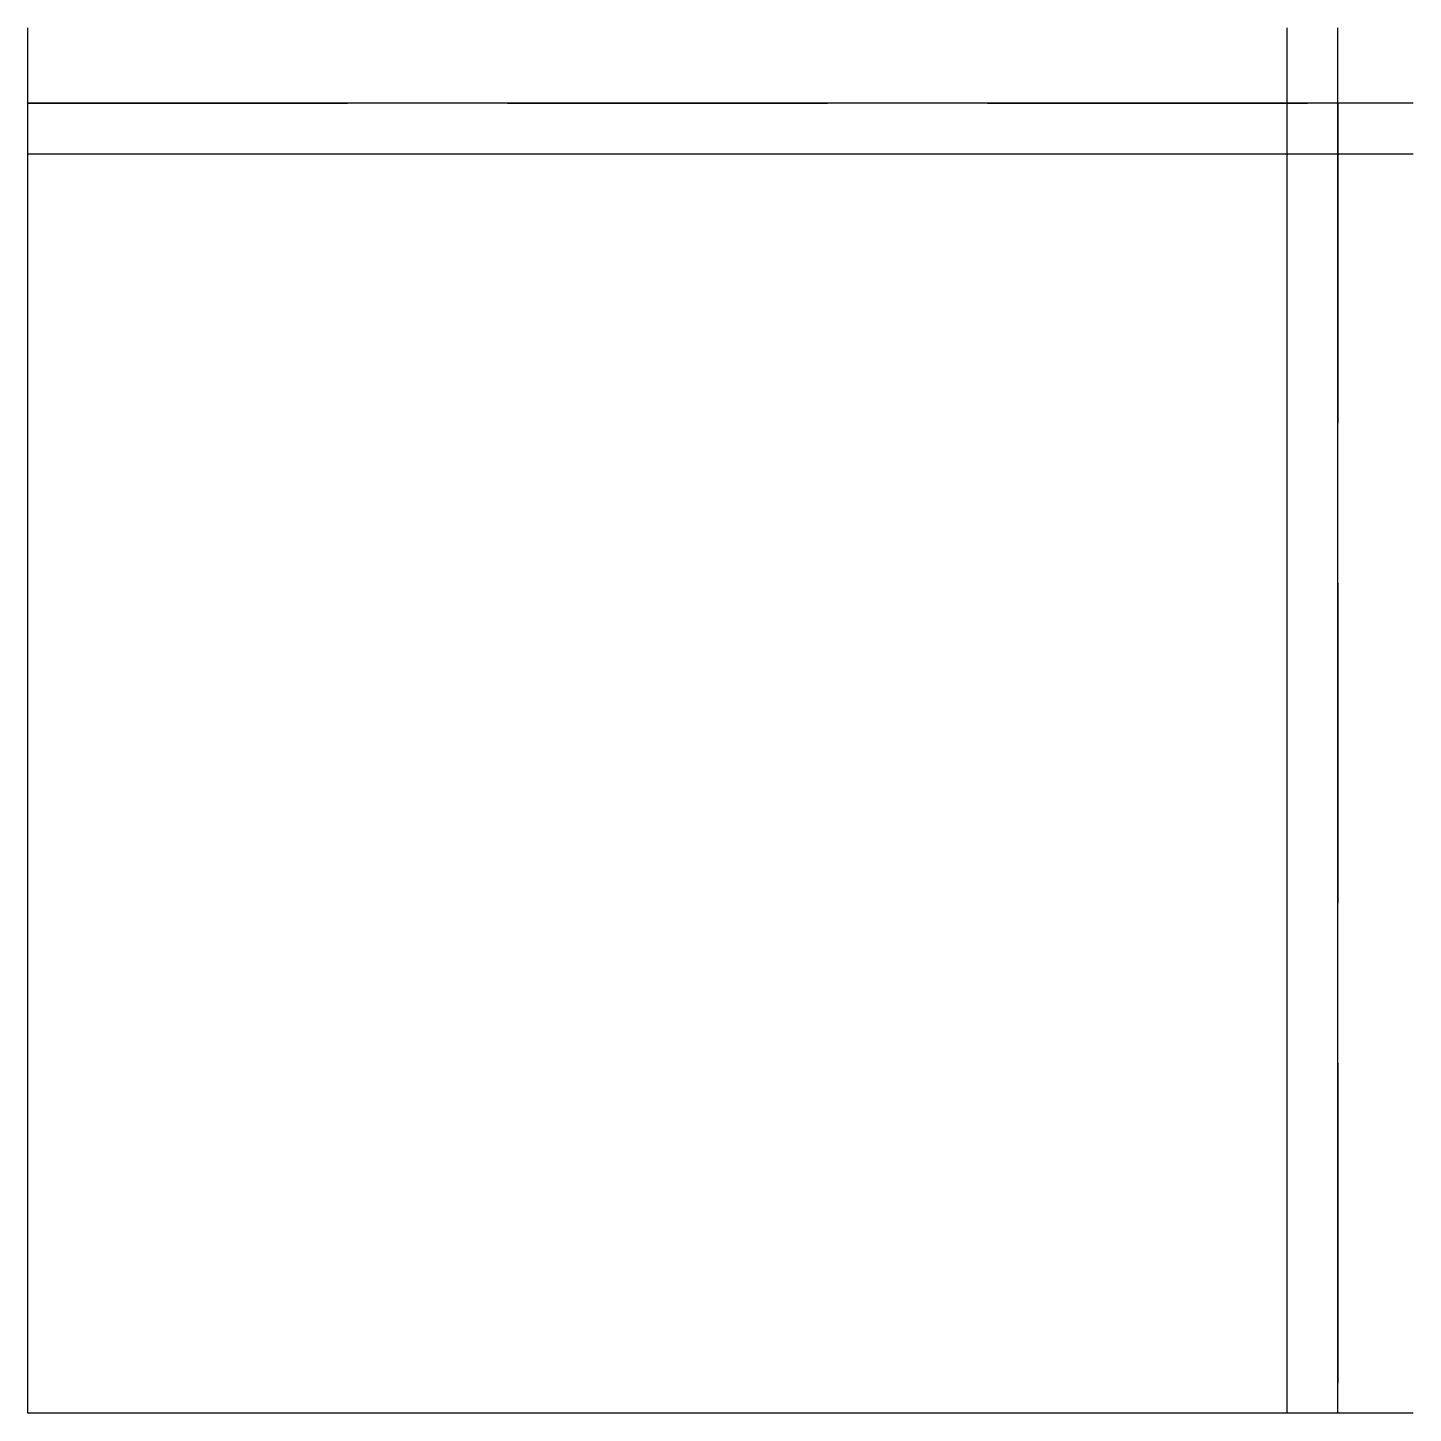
# Model space of a CAD drawing. Extents: x -25 to 2.5, y -25 to 2.5.
import ezdxf

# ---------------------------------------------------------------- set-up
doc = ezdxf.new("R2010")
doc.units = 0
doc.linetypes.add('HIDDEN', pattern=[9.525, 6.35, -3.175])
doc.layers.get('0').update_dxf_attribs({"linetype": 'CONTINUOUS'})

msp = doc.modelspace()

# ---------------------------------------------------------------- linework, layer by layer
at = {"linetype": 'CONTINUOUS'}
for p, q in [((-25, -25), (-25, 2.5)), ((0, -25), (0, 2.5)), ((1, -25), (1, 2.5)), ((2.5, 1), (-25, 1)), ((-25, 0), (2.5, 0)), ((2.5, -25), (-25, -25))]:
    msp.add_line(p, q, dxfattribs=at)
at = {"linetype": 'HIDDEN'}
for p, q in [((-25, 1), (1, 1)), ((1, 1), (1, -25))]:
    msp.add_line(p, q, dxfattribs=at)

doc.saveas('drawing.dxf')
